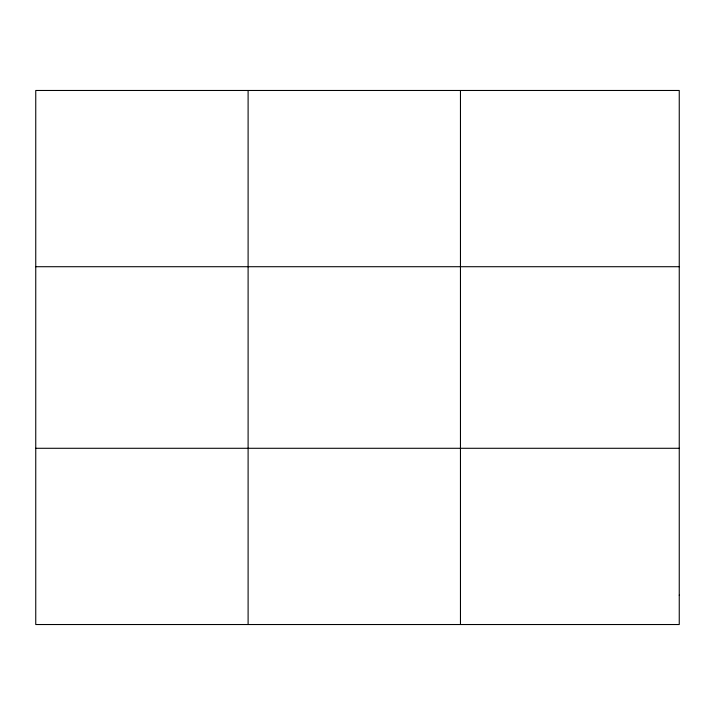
<?xml version="1.0" encoding="UTF-8"?>
<svg xmlns="http://www.w3.org/2000/svg" width="715" height="715" viewBox="0 0 715 715"><rect width="100%" height="100%" fill="white"/><g stroke="black" fill="none" stroke-linecap="round" stroke-linejoin="round"><path stroke-width="1.07" d="M248.105 90.474L248.105 624.526M460.46 90.474L460.46 624.526M35.75 266.713L679.25 266.713M35.75 448.287L679.25 448.287M679.25 595.157L679.25 624.526L35.75 624.526L35.75 90.474L679.25 90.474L679.25 595.157"/></g></svg>
